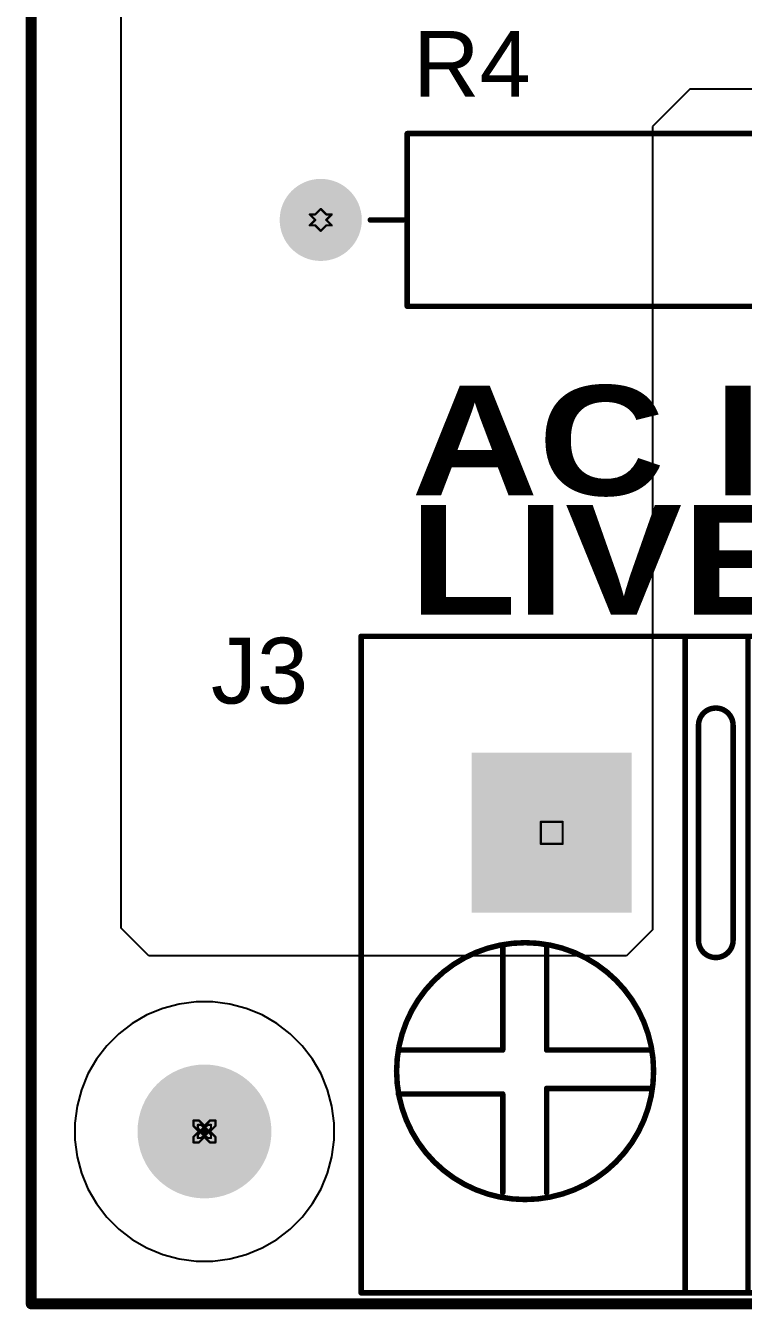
# Model space of a CAD drawing. Header units: inches. Extents: x -0.8 to 10.9, y -0.2 to 6.3.
# Drawn here: x -0.163 to 0.491, y -0.162 to 1.008 of the extents above; entities that cross this region are included whole.
import ezdxf

# ---------------------------------------------------------------- set-up
doc = ezdxf.new("R2010")
doc.units = ezdxf.units.IN
doc.header["$MEASUREMENT"] = 0
for name, color, linetype in [('Board Outline', 216, 'Continuous'), ('Bottom Layer', 5, 'Continuous'), ('Bottom Solder', 6, 'Continuous'), ('Drill Drawing', 1, 'Continuous'), ('Multi-Layer', 9, 'Continuous'), ('Pad Holes', 156, 'Continuous'), ('Top Layer', 1, 'Continuous'), ('Top Overlay', 2, 'Continuous'), ('Top Solder', 216, 'Continuous')]:
    doc.layers.add(name, color=color, linetype=linetype)
doc.styles.add('Arial', font='', dxfattribs={"height": 0.2})
doc.styles.add('Arial Black_Bold', font='', dxfattribs={"height": 0.2})
doc.styles.get('Arial').set_extended_font_data('Arial')
doc.styles.get('Arial Black_Bold').set_extended_font_data('Arial Black', bold=True)

# ---------------------------------------------------------------- blocks, each defined once
blk = doc.blocks.new('MFR2WSJT_73_39R_2')
at = {"layer": 'Bottom Layer'}
h = blk.add_hatch(color=5, dxfattribs=at)
edge = h.paths.add_edge_path()
edge.add_arc((-0.3051, 0), 0.0354, 0, 360)
h = blk.add_hatch(color=5, dxfattribs=at)
edge = h.paths.add_edge_path()
edge.add_arc((0.3051, 0), 0.0354, 0, 360)
at = {"layer": 'Bottom Solder'}
h = blk.add_hatch(color=6, dxfattribs=at)
edge = h.paths.add_edge_path()
edge.add_arc((-0.3051, 0), 0.0374, 0, 360)
h = blk.add_hatch(color=6, dxfattribs=at)
edge = h.paths.add_edge_path()
edge.add_arc((0.3051, 0), 0.0374, 0, 360)
at = {"layer": 'Multi-Layer'}
h = blk.add_hatch(color=9, dxfattribs=at)
edge = h.paths.add_edge_path()
edge.add_arc((-0.3051, 0), 0.0354, 0, 360)
h = blk.add_hatch(color=9, dxfattribs=at)
edge = h.paths.add_edge_path()
edge.add_arc((0.3051, 0), 0.0354, 0, 360)
at = {"layer": 'Pad Holes'}
h = blk.add_hatch(color=7, dxfattribs=at)
edge = h.paths.add_edge_path()
edge.add_arc((-0.3051, 0), 0.0197, 0, 360)
h = blk.add_hatch(color=7, dxfattribs=at)
edge = h.paths.add_edge_path()
edge.add_arc((0.3051, 0), 0.0197, 0, 360)
at = {"layer": 'Top Layer'}
h = blk.add_hatch(color=1, dxfattribs=at)
edge = h.paths.add_edge_path()
edge.add_arc((-0.3051, 0), 0.0354, 0, 360)
h = blk.add_hatch(color=1, dxfattribs=at)
edge = h.paths.add_edge_path()
edge.add_arc((0.3051, 0), 0.0354, 0, 360)
at = {"layer": 'Top Solder'}
h = blk.add_hatch(color=216, dxfattribs=at)
edge = h.paths.add_edge_path()
edge.add_arc((-0.3051, 0), 0.0374, 0, 360)
h = blk.add_hatch(color=216, dxfattribs=at)
edge = h.paths.add_edge_path()
edge.add_arc((0.3051, 0), 0.0374, 0, 360)
at = {"layer": 'Top Overlay'}
for points in [[(-0.2264, 0.0787, 0.005, 0.005, 0), (-0.2264, -0.0787, 0.005, 0.005, 0)], [(0.2264, 0.0787, 0.005, 0.005, 0), (-0.2264, 0.0787, 0.005, 0.005, 0)], [(0.2264, 0.0787, 0.005, 0.005, 0), (0.2264, -0.0787, 0.005, 0.005, 0)], [(-0.23, 0, 0.005, 0.005, 0), (-0.26, 0, 0.005, 0.005, 0)], [(0.26, 0, 0.005, 0.005, 0), (0.23, 0, 0.005, 0.005, 0)], [(0.2264, -0.0787, 0.005, 0.005, 0), (-0.2264, -0.0787, 0.005, 0.005, 0)]]:
    blk.add_lwpolyline(points, format="xyseb", dxfattribs=at)
for points in [[(-0.2276, 0.0787, 0.0025, 0.0025, 1), (-0.2251, 0.0787, 0.0025, 0.0025, 1)], [(-0.2276, 0.0787, 0.0025, 0.0025, 1), (-0.2251, 0.0787, 0.0025, 0.0025, 1)], [(0.2251, 0.0787, 0.0025, 0.0025, 1), (0.2276, 0.0787, 0.0025, 0.0025, 1)], [(0.2251, 0.0787, 0.0025, 0.0025, 1), (0.2276, 0.0787, 0.0025, 0.0025, 1)], [(-0.2613, 0, 0.0025, 0.0025, 1), (-0.2588, 0, 0.0025, 0.0025, 1)], [(-0.2313, 0, 0.0025, 0.0025, 1), (-0.2288, 0, 0.0025, 0.0025, 1)], [(0.2287, 0, 0.0025, 0.0025, 1), (0.2312, 0, 0.0025, 0.0025, 1)], [(0.2587, 0, 0.0025, 0.0025, 1), (0.2612, 0, 0.0025, 0.0025, 1)], [(-0.2276, -0.0787, 0.0025, 0.0025, 1), (-0.2251, -0.0787, 0.0025, 0.0025, 1)], [(-0.2276, -0.0787, 0.0025, 0.0025, 1), (-0.2251, -0.0787, 0.0025, 0.0025, 1)], [(0.2251, -0.0787, 0.0025, 0.0025, 1), (0.2276, -0.0787, 0.0025, 0.0025, 1)], [(0.2251, -0.0787, 0.0025, 0.0025, 1), (0.2276, -0.0787, 0.0025, 0.0025, 1)]]:
    blk.add_lwpolyline(points, format="xyseb", close=True, dxfattribs=at)
blk = doc.blocks.new('DBT50G_7_62_2P_BK_P_7')
at = {"layer": 'Bottom Layer'}
blk.add_hatch(color=5, dxfattribs=at).paths.add_polyline_path([(-0.2189, 0.0689), (-0.0811, 0.0689), (-0.0811, -0.0689), (-0.2189, -0.0689)])
h = blk.add_hatch(color=5, dxfattribs=at)
edge = h.paths.add_edge_path()
edge.add_arc((0.15, 0), 0.0689, 0, 360)
at = {"layer": 'Bottom Solder'}
blk.add_hatch(color=6, dxfattribs=at).paths.add_polyline_path([(-0.2229, 0.0729), (-0.0771, 0.0729), (-0.0771, -0.0729), (-0.2229, -0.0729)])
h = blk.add_hatch(color=6, dxfattribs=at)
edge = h.paths.add_edge_path()
edge.add_arc((0.15, 0), 0.0729, 0, 360)
at = {"layer": 'Multi-Layer'}
blk.add_hatch(color=9, dxfattribs=at).paths.add_polyline_path([(-0.2189, 0.0689), (-0.0811, 0.0689), (-0.0811, -0.0689), (-0.2189, -0.0689)])
h = blk.add_hatch(color=9, dxfattribs=at)
edge = h.paths.add_edge_path()
edge.add_arc((0.15, 0), 0.0689, 0, 360)
at = {"layer": 'Pad Holes'}
h = blk.add_hatch(color=7, dxfattribs=at)
edge = h.paths.add_edge_path()
edge.add_arc((-0.15, 0), 0.0335, 0, 360)
h = blk.add_hatch(color=7, dxfattribs=at)
edge = h.paths.add_edge_path()
edge.add_arc((0.15, 0), 0.0335, 0, 360)
at = {"layer": 'Top Layer'}
blk.add_hatch(color=1, dxfattribs=at).paths.add_polyline_path([(-0.2189, 0.0689), (-0.0811, 0.0689), (-0.0811, -0.0689), (-0.2189, -0.0689)])
h = blk.add_hatch(color=1, dxfattribs=at)
edge = h.paths.add_edge_path()
edge.add_arc((0.15, 0), 0.0689, 0, 360)
at = {"layer": 'Top Solder'}
blk.add_hatch(color=216, dxfattribs=at).paths.add_polyline_path([(-0.2229, 0.0729), (-0.0771, 0.0729), (-0.0771, -0.0729), (-0.2229, -0.0729)])
h = blk.add_hatch(color=216, dxfattribs=at)
edge = h.paths.add_edge_path()
edge.add_arc((0.15, 0), 0.0729, 0, 360)
at = {"layer": 'Top Overlay'}
for points in [[(-0.3236, -0.4193, 0.005, 0.005, 0), (-0.3236, 0.1791, 0.005, 0.005, 0)], [(-0.3236, 0.1791, 0.005, 0.005, 0), (0.3299, 0.1791, 0.005, 0.005, 0)], [(-0.0284, -0.4193, 0.005, 0.005, 0), (-0.0284, 0.1791, 0.005, 0.005, 0)], [(-0.0284, 0.1791, 0.005, 0.005, 0), (0.0287, 0.1791, 0.005, 0.005, 0)], [(0.0287, -0.4193, 0.005, 0.005, 0), (0.0287, 0.1791, 0.005, 0.005, 0)], [(0.3299, -0.4193, 0.005, 0.005, 0), (0.3299, 0.1791, 0.005, 0.005, 0)], [(-0.1946, -0.198, 0.005, 0.005, 0), (-0.1946, -0.103, 0.005, 0.005, 0)], [(-0.1546, -0.198, 0.005, 0.005, 0), (-0.1546, -0.103, 0.005, 0.005, 0)], [(0.1604, -0.2052, 0.005, 0.005, 0), (0.1604, -0.1102, 0.005, 0.005, 0)], [(0.2004, -0.2052, 0.005, 0.005, 0), (0.2004, -0.1102, 0.005, 0.005, 0)], [(-0.2896, -0.198, 0.005, 0.005, 0), (-0.1946, -0.198, 0.005, 0.005, 0)], [(-0.1546, -0.198, 0.005, 0.005, 0), (-0.0596, -0.198, 0.005, 0.005, 0)], [(0.0654, -0.2052, 0.005, 0.005, 0), (0.1604, -0.2052, 0.005, 0.005, 0)], [(0.2004, -0.2052, 0.005, 0.005, 0), (0.2954, -0.2052, 0.005, 0.005, 0)], [(-0.1546, -0.328, 0.005, 0.005, 0), (-0.1546, -0.233, 0.005, 0.005, 0)], [(-0.1546, -0.233, 0.005, 0.005, 0), (-0.0596, -0.233, 0.005, 0.005, 0)], [(-0.2896, -0.238, 0.005, 0.005, 0), (-0.1946, -0.238, 0.005, 0.005, 0)], [(-0.1946, -0.328, 0.005, 0.005, 0), (-0.1946, -0.238, 0.005, 0.005, 0)], [(0.0654, -0.2452, 0.005, 0.005, 0), (0.1604, -0.2452, 0.005, 0.005, 0)], [(0.1604, -0.3352, 0.005, 0.005, 0), (0.1604, -0.2452, 0.005, 0.005, 0)], [(0.2004, -0.3352, 0.005, 0.005, 0), (0.2004, -0.2402, 0.005, 0.005, 0)], [(0.2004, -0.2402, 0.005, 0.005, 0), (0.2954, -0.2402, 0.005, 0.005, 0)], [(-0.3236, -0.4193, 0.005, 0.005, 0), (0.3299, -0.4193, 0.005, 0.005, 0)], [(-0.0284, -0.4193, 0.005, 0.005, 0), (0.0287, -0.4193, 0.005, 0.005, 0)]]:
    blk.add_lwpolyline(points, format="xyseb", dxfattribs=at)
for points in [[(-0.3249, 0.1791, 0.0025, 0.0025, 1), (-0.3224, 0.1791, 0.0025, 0.0025, 1)], [(-0.3249, 0.1791, 0.0025, 0.0025, 1), (-0.3224, 0.1791, 0.0025, 0.0025, 1)], [(-0.0296, 0.1791, 0.0025, 0.0025, 1), (-0.0271, 0.1791, 0.0025, 0.0025, 1)], [(-0.0296, 0.1791, 0.0025, 0.0025, 1), (-0.0271, 0.1791, 0.0025, 0.0025, 1)], [(0.0275, 0.1791, 0.0025, 0.0025, 1), (0.03, 0.1791, 0.0025, 0.0025, 1)], [(0.0275, 0.1791, 0.0025, 0.0025, 1), (0.03, 0.1791, 0.0025, 0.0025, 1)], [(0.3287, 0.1791, 0.0025, 0.0025, 1), (0.3312, 0.1791, 0.0025, 0.0025, 1)], [(0.3287, 0.1791, 0.0025, 0.0025, 1), (0.3312, 0.1791, 0.0025, 0.0025, 1)], [(-0.0572, -0.2172, 0.005, 0.005, 1), (-0.2913, -0.2172, 0.005, 0.005, 1)], [(-0.1959, -0.103, 0.0025, 0.0025, 1), (-0.1934, -0.103, 0.0025, 0.0025, 1)], [(-0.1559, -0.103, 0.0025, 0.0025, 1), (-0.1534, -0.103, 0.0025, 0.0025, 1)], [(0.2974, -0.2252, 0.005, 0.005, 1), (0.0633, -0.2252, 0.005, 0.005, 1)], [(0.1591, -0.1102, 0.0025, 0.0025, 1), (0.1616, -0.1102, 0.0025, 0.0025, 1)], [(0.1991, -0.1102, 0.0025, 0.0025, 1), (0.2016, -0.1102, 0.0025, 0.0025, 1)], [(-0.2909, -0.198, 0.0025, 0.0025, 1), (-0.2884, -0.198, 0.0025, 0.0025, 1)], [(-0.1959, -0.198, 0.0025, 0.0025, 1), (-0.1934, -0.198, 0.0025, 0.0025, 1)], [(-0.1959, -0.198, 0.0025, 0.0025, 1), (-0.1934, -0.198, 0.0025, 0.0025, 1)], [(-0.1559, -0.198, 0.0025, 0.0025, 1), (-0.1534, -0.198, 0.0025, 0.0025, 1)], [(-0.1559, -0.198, 0.0025, 0.0025, 1), (-0.1534, -0.198, 0.0025, 0.0025, 1)], [(-0.0609, -0.198, 0.0025, 0.0025, 1), (-0.0584, -0.198, 0.0025, 0.0025, 1)], [(0.0641, -0.2052, 0.0025, 0.0025, 1), (0.0666, -0.2052, 0.0025, 0.0025, 1)], [(0.1591, -0.2052, 0.0025, 0.0025, 1), (0.1616, -0.2052, 0.0025, 0.0025, 1)], [(0.1591, -0.2052, 0.0025, 0.0025, 1), (0.1616, -0.2052, 0.0025, 0.0025, 1)], [(0.1991, -0.2052, 0.0025, 0.0025, 1), (0.2016, -0.2052, 0.0025, 0.0025, 1)], [(0.1991, -0.2052, 0.0025, 0.0025, 1), (0.2016, -0.2052, 0.0025, 0.0025, 1)], [(0.2941, -0.2052, 0.0025, 0.0025, 1), (0.2966, -0.2052, 0.0025, 0.0025, 1)], [(-0.2926, -0.2172, 0.0025, 0.0025, 1), (-0.2901, -0.2172, 0.0025, 0.0025, 1)], [(-0.0585, -0.2172, 0.0025, 0.0025, 1), (-0.056, -0.2172, 0.0025, 0.0025, 1)], [(-0.1559, -0.233, 0.0025, 0.0025, 1), (-0.1534, -0.233, 0.0025, 0.0025, 1)], [(-0.1559, -0.233, 0.0025, 0.0025, 1), (-0.1534, -0.233, 0.0025, 0.0025, 1)], [(-0.0609, -0.233, 0.0025, 0.0025, 1), (-0.0584, -0.233, 0.0025, 0.0025, 1)], [(0.0621, -0.2252, 0.0025, 0.0025, 1), (0.0645, -0.2252, 0.0025, 0.0025, 1)], [(0.2962, -0.2252, 0.0025, 0.0025, 1), (0.2987, -0.2252, 0.0025, 0.0025, 1)], [(-0.2909, -0.238, 0.0025, 0.0025, 1), (-0.2884, -0.238, 0.0025, 0.0025, 1)], [(-0.1959, -0.238, 0.0025, 0.0025, 1), (-0.1934, -0.238, 0.0025, 0.0025, 1)], [(-0.1959, -0.238, 0.0025, 0.0025, 1), (-0.1934, -0.238, 0.0025, 0.0025, 1)], [(0.0641, -0.2452, 0.0025, 0.0025, 1), (0.0666, -0.2452, 0.0025, 0.0025, 1)], [(0.1591, -0.2452, 0.0025, 0.0025, 1), (0.1616, -0.2452, 0.0025, 0.0025, 1)], [(0.1591, -0.2452, 0.0025, 0.0025, 1), (0.1616, -0.2452, 0.0025, 0.0025, 1)], [(0.1991, -0.2402, 0.0025, 0.0025, 1), (0.2016, -0.2402, 0.0025, 0.0025, 1)], [(0.1991, -0.2402, 0.0025, 0.0025, 1), (0.2016, -0.2402, 0.0025, 0.0025, 1)], [(0.2941, -0.2402, 0.0025, 0.0025, 1), (0.2966, -0.2402, 0.0025, 0.0025, 1)], [(-0.1959, -0.328, 0.0025, 0.0025, 1), (-0.1934, -0.328, 0.0025, 0.0025, 1)], [(-0.1559, -0.328, 0.0025, 0.0025, 1), (-0.1534, -0.328, 0.0025, 0.0025, 1)], [(0.1591, -0.3352, 0.0025, 0.0025, 1), (0.1616, -0.3352, 0.0025, 0.0025, 1)], [(0.1991, -0.3352, 0.0025, 0.0025, 1), (0.2016, -0.3352, 0.0025, 0.0025, 1)], [(-0.3249, -0.4193, 0.0025, 0.0025, 1), (-0.3224, -0.4193, 0.0025, 0.0025, 1)], [(-0.3249, -0.4193, 0.0025, 0.0025, 1), (-0.3224, -0.4193, 0.0025, 0.0025, 1)], [(-0.0296, -0.4193, 0.0025, 0.0025, 1), (-0.0271, -0.4193, 0.0025, 0.0025, 1)], [(-0.0296, -0.4193, 0.0025, 0.0025, 1), (-0.0271, -0.4193, 0.0025, 0.0025, 1)], [(0.0275, -0.4193, 0.0025, 0.0025, 1), (0.03, -0.4193, 0.0025, 0.0025, 1)], [(0.0275, -0.4193, 0.0025, 0.0025, 1), (0.03, -0.4193, 0.0025, 0.0025, 1)], [(0.3287, -0.4193, 0.0025, 0.0025, 1), (0.3312, -0.4193, 0.0025, 0.0025, 1)], [(0.3287, -0.4193, 0.0025, 0.0025, 1), (0.3312, -0.4193, 0.0025, 0.0025, 1)]]:
    blk.add_lwpolyline(points, format="xyseb", close=True, dxfattribs=at)

msp = doc.modelspace()

# ---------------------------------------------------------------- hatches: boundary and pattern name
at = {"layer": 'Bottom Solder'}
h = msp.add_hatch(color=6, dxfattribs=at)
edge = h.paths.add_edge_path()
edge.add_arc((0, 0), 0.004, 0, 360)
at = {"layer": 'Pad Holes'}
h = msp.add_hatch(color=7, dxfattribs=at)
edge = h.paths.add_edge_path()
edge.add_arc((0, 0), 0.061, 0, 360)
at = {"layer": 'Top Solder'}
h = msp.add_hatch(color=216, dxfattribs=at)
edge = h.paths.add_edge_path()
edge.add_arc((0, 0), 0.004, 0, 360)

# ---------------------------------------------------------------- linework, layer by layer
at = {"layer": 'Board Outline'}
for points in [[(-0.1578, -0.1571, 0.01, 0.01, 0), (-0.1578, 4.1736, 0.01, 0.01, 0)], [(0.45, 0.3702, 0.005, 0.005, -0.414214), (0.4657, 0.3859, 0.005, 0.005, 0)], [(0.4657, 0.3859, 0.005, 0.005, -0.414214), (0.4815, 0.3702, 0.005, 0.005, 0)], [(0.45, 0.3642, 0.005, 0.005, 0), (0.45, 0.3702, 0.005, 0.005, 0)], [(0.45, 0.1742, 0.005, 0.005, 0), (0.45, 0.3642, 0.005, 0.005, 0)], [(0.4815, 0.3642, 0.005, 0.005, 0), (0.4815, 0.3702, 0.005, 0.005, 0)], [(0.4815, 0.1742, 0.005, 0.005, 0), (0.4815, 0.3642, 0.005, 0.005, 0)], [(0.4657, 0.1585, 0.005, 0.005, -0.414214), (0.45, 0.1742, 0.005, 0.005, 0)], [(0.4815, 0.1742, 0.005, 0.005, -0.414214), (0.4657, 0.1585, 0.005, 0.005, 0)], [(-0.1578, -0.1571, 0.01, 0.01, 0), (1.8107, -0.1571, 0.01, 0.01, 0)]]:
    msp.add_lwpolyline(points, format="xyseb", dxfattribs=at)
for points in [[(0.4645, 0.3859, 0.0025, 0.0025, 1), (0.467, 0.3859, 0.0025, 0.0025, 1)], [(0.4645, 0.3859, 0.0025, 0.0025, 1), (0.467, 0.3859, 0.0025, 0.0025, 1)], [(0.4487, 0.3702, 0.0025, 0.0025, 1), (0.4512, 0.3702, 0.0025, 0.0025, 1)], [(0.4487, 0.3702, 0.0025, 0.0025, 1), (0.4512, 0.3702, 0.0025, 0.0025, 1)], [(0.4487, 0.3642, 0.0025, 0.0025, 1), (0.4512, 0.3642, 0.0025, 0.0025, 1)], [(0.4487, 0.3642, 0.0025, 0.0025, 1), (0.4512, 0.3642, 0.0025, 0.0025, 1)], [(0.4802, 0.3702, 0.0025, 0.0025, 1), (0.4827, 0.3702, 0.0025, 0.0025, 1)], [(0.4802, 0.3702, 0.0025, 0.0025, 1), (0.4827, 0.3702, 0.0025, 0.0025, 1)], [(0.4802, 0.3642, 0.0025, 0.0025, 1), (0.4827, 0.3642, 0.0025, 0.0025, 1)], [(0.4802, 0.3642, 0.0025, 0.0025, 1), (0.4827, 0.3642, 0.0025, 0.0025, 1)], [(0.4487, 0.1742, 0.0025, 0.0025, 1), (0.4512, 0.1742, 0.0025, 0.0025, 1)], [(0.4487, 0.1742, 0.0025, 0.0025, 1), (0.4512, 0.1742, 0.0025, 0.0025, 1)], [(0.4802, 0.1742, 0.0025, 0.0025, 1), (0.4827, 0.1742, 0.0025, 0.0025, 1)], [(0.4802, 0.1742, 0.0025, 0.0025, 1), (0.4827, 0.1742, 0.0025, 0.0025, 1)], [(0.4645, 0.1585, 0.0025, 0.0025, 1), (0.467, 0.1585, 0.0025, 0.0025, 1)], [(0.4645, 0.1585, 0.0025, 0.0025, 1), (0.467, 0.1585, 0.0025, 0.0025, 1)], [(-0.1603, -0.1571, 0.005, 0.005, 1), (-0.1553, -0.1571, 0.005, 0.005, 1)], [(-0.1603, -0.1571, 0.005, 0.005, 1), (-0.1553, -0.1571, 0.005, 0.005, 1)]]:
    msp.add_lwpolyline(points, format="xyseb", close=True, dxfattribs=at)
at = {"layer": 'Bottom Layer'}
for p, q in [((-0.0759, 0.1853), (-0.0759, 2.1651)), ((0.4422, 0.95), (0.408, 0.9158)), ((0.6961, 0.95), (0.4422, 0.95)), ((0.408, 0.9158), (0.408, 0.1837)), ((-0.0506, 0.16), (-0.0759, 0.1853)), ((0.408, 0.1837), (0.3843, 0.16)), ((0.3843, 0.16), (-0.0506, 0.16)), ((-0.0077, 0.1181), (-0.0231, 0.1161)), ((0, 0.1181), (-0.0077, 0.1181)), ((0.0077, 0.1181), (0, 0.1181)), ((0.0231, 0.1161), (0.0077, 0.1181)), ((-0.0524, 0.1062), (-0.0658, 0.0984)), ((-0.038, 0.1121), (-0.0524, 0.1062)), ((-0.0231, 0.1161), (-0.038, 0.1121)), ((0.038, 0.1121), (0.0231, 0.1161)), ((0.0524, 0.1062), (0.038, 0.1121)), ((0.0658, 0.0984), (0.0524, 0.1062)), ((-0.0658, 0.0984), (-0.078, 0.089)), ((0.078, 0.089), (0.0658, 0.0984)), ((-0.078, 0.089), (-0.089, 0.078)), ((0.089, 0.078), (0.078, 0.089)), ((-0.089, 0.078), (-0.0984, 0.0658)), ((0.0984, 0.0658), (0.089, 0.078)), ((-0.0984, 0.0658), (-0.1062, 0.0524)), ((0.1062, 0.0524), (0.0984, 0.0658)), ((-0.1062, 0.0524), (-0.1121, 0.038)), ((0.1121, 0.038), (0.1062, 0.0524)), ((-0.1121, 0.038), (-0.1161, 0.0231)), ((0.1161, 0.0231), (0.1121, 0.038)), ((-0.1161, 0.0231), (-0.1181, 0.0077)), ((0.1181, 0.0077), (0.1161, 0.0231)), ((-0.1181, 0.0077), (-0.1181, 0)), ((-0.1181, 0), (-0.1181, 0)), ((-0.1181, 0), (-0.1181, -0.0077)), ((0.1181, 0), (0.1181, 0.0077)), ((0.1181, -0.0077), (0.1181, 0)), ((-0.1181, -0.0077), (-0.1161, -0.0231)), ((0.1161, -0.0231), (0.1181, -0.0077)), ((-0.1161, -0.0231), (-0.1121, -0.038)), ((0.1121, -0.038), (0.1161, -0.0231)), ((-0.1121, -0.038), (-0.1062, -0.0524)), ((0.1062, -0.0524), (0.1121, -0.038)), ((-0.1062, -0.0524), (-0.0984, -0.0658)), ((0.0984, -0.0658), (0.1062, -0.0524)), ((-0.0984, -0.0658), (-0.089, -0.078)), ((0.089, -0.078), (0.0984, -0.0658)), ((-0.089, -0.078), (-0.078, -0.089)), ((0.078, -0.089), (0.089, -0.078)), ((-0.078, -0.089), (-0.0658, -0.0984)), ((0.0658, -0.0984), (0.078, -0.089)), ((-0.0658, -0.0984), (-0.0524, -0.1062)), ((0.0524, -0.1062), (0.0658, -0.0984)), ((-0.0524, -0.1062), (-0.038, -0.1121)), ((-0.038, -0.1121), (-0.0231, -0.1161)), ((-0.0231, -0.1161), (-0.0077, -0.1181)), ((0.0077, -0.1181), (0.0231, -0.1161)), ((0.0231, -0.1161), (0.038, -0.1121)), ((0.038, -0.1121), (0.0524, -0.1062)), ((-0.0077, -0.1181), (0, -0.1181)), ((0, -0.1181), (0.0077, -0.1181))]:
    msp.add_line(p, q, dxfattribs=at)
at = {"layer": 'Drill Drawing'}
for points in [[(0.0959, 0.8358, 0.002, 0.002, 0), (0.1009, 0.8308, 0.002, 0.002, 0)], [(0.0959, 0.8358, 0.002, 0.002, 0), (0.1009, 0.8358, 0.002, 0.002, 0)], [(0.0959, 0.8258, 0.002, 0.002, 0), (0.1009, 0.8308, 0.002, 0.002, 0)], [(0.1009, 0.8358, 0.002, 0.002, 0), (0.1059, 0.8408, 0.002, 0.002, 0)], [(0.1059, 0.8408, 0.002, 0.002, 0), (0.1109, 0.8358, 0.002, 0.002, 0)], [(0.1109, 0.8358, 0.002, 0.002, 0), (0.1159, 0.8358, 0.002, 0.002, 0)], [(0.1109, 0.8308, 0.002, 0.002, 0), (0.1159, 0.8358, 0.002, 0.002, 0)], [(0.1109, 0.8308, 0.002, 0.002, 0), (0.1159, 0.8258, 0.002, 0.002, 0)], [(0.0959, 0.8258, 0.002, 0.002, 0), (0.1009, 0.8258, 0.002, 0.002, 0)], [(0.1009, 0.8258, 0.002, 0.002, 0), (0.1059, 0.8208, 0.002, 0.002, 0)], [(0.1059, 0.8208, 0.002, 0.002, 0), (0.1109, 0.8258, 0.002, 0.002, 0)], [(0.1109, 0.8258, 0.002, 0.002, 0), (0.1159, 0.8258, 0.002, 0.002, 0)], [(0.3063, 0.2822, 0.002, 0.002, 0), (0.3263, 0.2822, 0.002, 0.002, 0)], [(0.3063, 0.2622, 0.002, 0.002, 0), (0.3063, 0.2822, 0.002, 0.002, 0)], [(0.3263, 0.2622, 0.002, 0.002, 0), (0.3263, 0.2822, 0.002, 0.002, 0)], [(0.3063, 0.2622, 0.002, 0.002, 0), (0.3263, 0.2622, 0.002, 0.002, 0)], [(-0.01, 0.005, 0.002, 0.002, 0), (-0.01, 0.01, 0.002, 0.002, 0)], [(-0.01, 0.01, 0.002, 0.002, 0), (-0.005, 0.01, 0.002, 0.002, 0)], [(-0.01, 0.005, 0.002, 0.002, 0), (-0.005, 0, 0.002, 0.002, 0)], [(-0.01, -0.005, 0.002, 0.002, 0), (-0.005, 0, 0.002, 0.002, 0)], [(-0.006, 0.003, 0.002, 0.002, 0), (-0.006, 0.006, 0.002, 0.002, 0)], [(-0.006, 0.006, 0.002, 0.002, 0), (-0.003, 0.006, 0.002, 0.002, 0)], [(-0.006, 0.003, 0.002, 0.002, 0), (-0.003, 0, 0.002, 0.002, 0)], [(-0.006, -0.003, 0.002, 0.002, 0), (-0.003, 0, 0.002, 0.002, 0)], [(-0.005, 0.01, 0.002, 0.002, 0), (0, 0.005, 0.002, 0.002, 0)], [(-0.003, 0.006, 0.002, 0.002, 0), (0, 0.003, 0.002, 0.002, 0)], [(0, 0.005, 0.002, 0.002, 0), (0.005, 0.01, 0.002, 0.002, 0)], [(0, 0.003, 0.002, 0.002, 0), (0.003, 0.006, 0.002, 0.002, 0)], [(0.003, 0.006, 0.002, 0.002, 0), (0.006, 0.006, 0.002, 0.002, 0)], [(0.003, 0, 0.002, 0.002, 0), (0.006, 0.003, 0.002, 0.002, 0)], [(0.003, 0, 0.002, 0.002, 0), (0.006, -0.003, 0.002, 0.002, 0)], [(0.005, 0.01, 0.002, 0.002, 0), (0.01, 0.01, 0.002, 0.002, 0)], [(0.005, 0, 0.002, 0.002, 0), (0.01, 0.005, 0.002, 0.002, 0)], [(0.005, 0, 0.002, 0.002, 0), (0.01, -0.005, 0.002, 0.002, 0)], [(0.006, 0.003, 0.002, 0.002, 0), (0.006, 0.006, 0.002, 0.002, 0)], [(0.01, 0.005, 0.002, 0.002, 0), (0.01, 0.01, 0.002, 0.002, 0)], [(-0.01, -0.01, 0.002, 0.002, 0), (-0.01, -0.005, 0.002, 0.002, 0)], [(-0.01, -0.01, 0.002, 0.002, 0), (-0.005, -0.01, 0.002, 0.002, 0)], [(-0.006, -0.006, 0.002, 0.002, 0), (-0.006, -0.003, 0.002, 0.002, 0)], [(-0.006, -0.006, 0.002, 0.002, 0), (-0.003, -0.006, 0.002, 0.002, 0)], [(-0.005, -0.01, 0.002, 0.002, 0), (0, -0.005, 0.002, 0.002, 0)], [(-0.003, -0.006, 0.002, 0.002, 0), (0, -0.003, 0.002, 0.002, 0)], [(0, -0.003, 0.002, 0.002, 0), (0.003, -0.006, 0.002, 0.002, 0)], [(0, -0.005, 0.002, 0.002, 0), (0.005, -0.01, 0.002, 0.002, 0)], [(0.003, -0.006, 0.002, 0.002, 0), (0.006, -0.006, 0.002, 0.002, 0)], [(0.005, -0.01, 0.002, 0.002, 0), (0.01, -0.01, 0.002, 0.002, 0)], [(0.006, -0.006, 0.002, 0.002, 0), (0.006, -0.003, 0.002, 0.002, 0)], [(0.01, -0.01, 0.002, 0.002, 0), (0.01, -0.005, 0.002, 0.002, 0)]]:
    msp.add_lwpolyline(points, format="xyseb", dxfattribs=at)
for points in [[(0.0954, 0.8358, 0.001, 0.001, 1), (0.0964, 0.8358, 0.001, 0.001, 1)], [(0.0954, 0.8358, 0.001, 0.001, 1), (0.0964, 0.8358, 0.001, 0.001, 1)], [(0.1004, 0.8358, 0.001, 0.001, 1), (0.1014, 0.8358, 0.001, 0.001, 1)], [(0.1004, 0.8358, 0.001, 0.001, 1), (0.1014, 0.8358, 0.001, 0.001, 1)], [(0.1004, 0.8308, 0.001, 0.001, 1), (0.1014, 0.8308, 0.001, 0.001, 1)], [(0.1004, 0.8308, 0.001, 0.001, 1), (0.1014, 0.8308, 0.001, 0.001, 1)], [(0.1054, 0.8408, 0.001, 0.001, 1), (0.1064, 0.8408, 0.001, 0.001, 1)], [(0.1054, 0.8408, 0.001, 0.001, 1), (0.1064, 0.8408, 0.001, 0.001, 1)], [(0.1104, 0.8358, 0.001, 0.001, 1), (0.1114, 0.8358, 0.001, 0.001, 1)], [(0.1104, 0.8358, 0.001, 0.001, 1), (0.1114, 0.8358, 0.001, 0.001, 1)], [(0.1104, 0.8308, 0.001, 0.001, 1), (0.1114, 0.8308, 0.001, 0.001, 1)], [(0.1104, 0.8308, 0.001, 0.001, 1), (0.1114, 0.8308, 0.001, 0.001, 1)], [(0.1154, 0.8358, 0.001, 0.001, 1), (0.1164, 0.8358, 0.001, 0.001, 1)], [(0.1154, 0.8358, 0.001, 0.001, 1), (0.1164, 0.8358, 0.001, 0.001, 1)], [(0.0954, 0.8258, 0.001, 0.001, 1), (0.0964, 0.8258, 0.001, 0.001, 1)], [(0.0954, 0.8258, 0.001, 0.001, 1), (0.0964, 0.8258, 0.001, 0.001, 1)], [(0.1004, 0.8258, 0.001, 0.001, 1), (0.1014, 0.8258, 0.001, 0.001, 1)], [(0.1004, 0.8258, 0.001, 0.001, 1), (0.1014, 0.8258, 0.001, 0.001, 1)], [(0.1054, 0.8208, 0.001, 0.001, 1), (0.1064, 0.8208, 0.001, 0.001, 1)], [(0.1054, 0.8208, 0.001, 0.001, 1), (0.1064, 0.8208, 0.001, 0.001, 1)], [(0.1104, 0.8258, 0.001, 0.001, 1), (0.1114, 0.8258, 0.001, 0.001, 1)], [(0.1104, 0.8258, 0.001, 0.001, 1), (0.1114, 0.8258, 0.001, 0.001, 1)], [(0.1154, 0.8258, 0.001, 0.001, 1), (0.1164, 0.8258, 0.001, 0.001, 1)], [(0.1154, 0.8258, 0.001, 0.001, 1), (0.1164, 0.8258, 0.001, 0.001, 1)], [(0.3058, 0.2822, 0.001, 0.001, 1), (0.3068, 0.2822, 0.001, 0.001, 1)], [(0.3058, 0.2822, 0.001, 0.001, 1), (0.3068, 0.2822, 0.001, 0.001, 1)], [(0.3258, 0.2822, 0.001, 0.001, 1), (0.3268, 0.2822, 0.001, 0.001, 1)], [(0.3258, 0.2822, 0.001, 0.001, 1), (0.3268, 0.2822, 0.001, 0.001, 1)], [(0.3058, 0.2622, 0.001, 0.001, 1), (0.3068, 0.2622, 0.001, 0.001, 1)], [(0.3058, 0.2622, 0.001, 0.001, 1), (0.3068, 0.2622, 0.001, 0.001, 1)], [(0.3258, 0.2622, 0.001, 0.001, 1), (0.3268, 0.2622, 0.001, 0.001, 1)], [(0.3258, 0.2622, 0.001, 0.001, 1), (0.3268, 0.2622, 0.001, 0.001, 1)], [(-0.0105, 0.01, 0.001, 0.001, 1), (-0.0095, 0.01, 0.001, 0.001, 1)], [(-0.0105, 0.01, 0.001, 0.001, 1), (-0.0095, 0.01, 0.001, 0.001, 1)], [(-0.0105, 0.005, 0.001, 0.001, 1), (-0.0095, 0.005, 0.001, 0.001, 1)], [(-0.0105, 0.005, 0.001, 0.001, 1), (-0.0095, 0.005, 0.001, 0.001, 1)], [(-0.0065, 0.006, 0.001, 0.001, 1), (-0.0055, 0.006, 0.001, 0.001, 1)], [(-0.0065, 0.006, 0.001, 0.001, 1), (-0.0055, 0.006, 0.001, 0.001, 1)], [(-0.0065, 0.003, 0.001, 0.001, 1), (-0.0055, 0.003, 0.001, 0.001, 1)], [(-0.0065, 0.003, 0.001, 0.001, 1), (-0.0055, 0.003, 0.001, 0.001, 1)], [(-0.0055, 0.01, 0.001, 0.001, 1), (-0.0045, 0.01, 0.001, 0.001, 1)], [(-0.0055, 0.01, 0.001, 0.001, 1), (-0.0045, 0.01, 0.001, 0.001, 1)], [(-0.0055, 0, 0.001, 0.001, 1), (-0.0045, 0, 0.001, 0.001, 1)], [(-0.0055, 0, 0.001, 0.001, 1), (-0.0045, 0, 0.001, 0.001, 1)], [(-0.0035, 0.006, 0.001, 0.001, 1), (-0.0025, 0.006, 0.001, 0.001, 1)], [(-0.0035, 0.006, 0.001, 0.001, 1), (-0.0025, 0.006, 0.001, 0.001, 1)], [(-0.0035, 0, 0.001, 0.001, 1), (-0.0025, 0, 0.001, 0.001, 1)], [(-0.0035, 0, 0.001, 0.001, 1), (-0.0025, 0, 0.001, 0.001, 1)], [(-0.0005, 0.005, 0.001, 0.001, 1), (0.0005, 0.005, 0.001, 0.001, 1)], [(-0.0005, 0.005, 0.001, 0.001, 1), (0.0005, 0.005, 0.001, 0.001, 1)], [(-0.0005, 0.003, 0.001, 0.001, 1), (0.0005, 0.003, 0.001, 0.001, 1)], [(-0.0005, 0.003, 0.001, 0.001, 1), (0.0005, 0.003, 0.001, 0.001, 1)], [(0.0025, 0.006, 0.001, 0.001, 1), (0.0035, 0.006, 0.001, 0.001, 1)], [(0.0025, 0.006, 0.001, 0.001, 1), (0.0035, 0.006, 0.001, 0.001, 1)], [(0.0025, 0, 0.001, 0.001, 1), (0.0035, 0, 0.001, 0.001, 1)], [(0.0025, 0, 0.001, 0.001, 1), (0.0035, 0, 0.001, 0.001, 1)], [(0.0045, 0.01, 0.001, 0.001, 1), (0.0055, 0.01, 0.001, 0.001, 1)], [(0.0045, 0.01, 0.001, 0.001, 1), (0.0055, 0.01, 0.001, 0.001, 1)], [(0.0045, 0, 0.001, 0.001, 1), (0.0055, 0, 0.001, 0.001, 1)], [(0.0045, 0, 0.001, 0.001, 1), (0.0055, 0, 0.001, 0.001, 1)], [(0.0055, 0.006, 0.001, 0.001, 1), (0.0065, 0.006, 0.001, 0.001, 1)], [(0.0055, 0.006, 0.001, 0.001, 1), (0.0065, 0.006, 0.001, 0.001, 1)], [(0.0055, 0.003, 0.001, 0.001, 1), (0.0065, 0.003, 0.001, 0.001, 1)], [(0.0055, 0.003, 0.001, 0.001, 1), (0.0065, 0.003, 0.001, 0.001, 1)], [(0.0095, 0.01, 0.001, 0.001, 1), (0.0105, 0.01, 0.001, 0.001, 1)], [(0.0095, 0.01, 0.001, 0.001, 1), (0.0105, 0.01, 0.001, 0.001, 1)], [(0.0095, 0.005, 0.001, 0.001, 1), (0.0105, 0.005, 0.001, 0.001, 1)], [(0.0095, 0.005, 0.001, 0.001, 1), (0.0105, 0.005, 0.001, 0.001, 1)], [(-0.0105, -0.005, 0.001, 0.001, 1), (-0.0095, -0.005, 0.001, 0.001, 1)], [(-0.0105, -0.005, 0.001, 0.001, 1), (-0.0095, -0.005, 0.001, 0.001, 1)], [(-0.0105, -0.01, 0.001, 0.001, 1), (-0.0095, -0.01, 0.001, 0.001, 1)], [(-0.0105, -0.01, 0.001, 0.001, 1), (-0.0095, -0.01, 0.001, 0.001, 1)], [(-0.0065, -0.003, 0.001, 0.001, 1), (-0.0055, -0.003, 0.001, 0.001, 1)], [(-0.0065, -0.003, 0.001, 0.001, 1), (-0.0055, -0.003, 0.001, 0.001, 1)], [(-0.0065, -0.006, 0.001, 0.001, 1), (-0.0055, -0.006, 0.001, 0.001, 1)], [(-0.0065, -0.006, 0.001, 0.001, 1), (-0.0055, -0.006, 0.001, 0.001, 1)], [(-0.0055, -0.01, 0.001, 0.001, 1), (-0.0045, -0.01, 0.001, 0.001, 1)], [(-0.0055, -0.01, 0.001, 0.001, 1), (-0.0045, -0.01, 0.001, 0.001, 1)], [(-0.0035, -0.006, 0.001, 0.001, 1), (-0.0025, -0.006, 0.001, 0.001, 1)], [(-0.0035, -0.006, 0.001, 0.001, 1), (-0.0025, -0.006, 0.001, 0.001, 1)], [(-0.0005, -0.003, 0.001, 0.001, 1), (0.0005, -0.003, 0.001, 0.001, 1)], [(-0.0005, -0.003, 0.001, 0.001, 1), (0.0005, -0.003, 0.001, 0.001, 1)], [(-0.0005, -0.005, 0.001, 0.001, 1), (0.0005, -0.005, 0.001, 0.001, 1)], [(-0.0005, -0.005, 0.001, 0.001, 1), (0.0005, -0.005, 0.001, 0.001, 1)], [(0.0025, -0.006, 0.001, 0.001, 1), (0.0035, -0.006, 0.001, 0.001, 1)], [(0.0025, -0.006, 0.001, 0.001, 1), (0.0035, -0.006, 0.001, 0.001, 1)], [(0.0045, -0.01, 0.001, 0.001, 1), (0.0055, -0.01, 0.001, 0.001, 1)], [(0.0045, -0.01, 0.001, 0.001, 1), (0.0055, -0.01, 0.001, 0.001, 1)], [(0.0055, -0.003, 0.001, 0.001, 1), (0.0065, -0.003, 0.001, 0.001, 1)], [(0.0055, -0.003, 0.001, 0.001, 1), (0.0065, -0.003, 0.001, 0.001, 1)], [(0.0055, -0.006, 0.001, 0.001, 1), (0.0065, -0.006, 0.001, 0.001, 1)], [(0.0055, -0.006, 0.001, 0.001, 1), (0.0065, -0.006, 0.001, 0.001, 1)], [(0.0095, -0.005, 0.001, 0.001, 1), (0.0105, -0.005, 0.001, 0.001, 1)], [(0.0095, -0.005, 0.001, 0.001, 1), (0.0105, -0.005, 0.001, 0.001, 1)], [(0.0095, -0.01, 0.001, 0.001, 1), (0.0105, -0.01, 0.001, 0.001, 1)], [(0.0095, -0.01, 0.001, 0.001, 1), (0.0105, -0.01, 0.001, 0.001, 1)]]:
    msp.add_lwpolyline(points, format="xyseb", close=True, dxfattribs=at)
at = {"layer": 'Multi-Layer'}
for p, q in [((0.45, 0.3733), (0.4524, 0.3791)), ((0.4524, 0.3791), (0.4568, 0.3835)), ((0.4568, 0.3835), (0.4626, 0.3859)), ((0.4626, 0.3859), (0.4657, 0.3859)), ((0.4657, 0.3859), (0.4689, 0.3859)), ((0.4689, 0.3859), (0.4747, 0.3835)), ((0.4747, 0.3835), (0.4791, 0.3791)), ((0.4791, 0.3791), (0.4815, 0.3733)), ((0.45, 0.3702), (0.45, 0.3733)), ((0.45, 0.1742), (0.45, 0.3702)), ((0.4815, 0.3733), (0.4815, 0.3702)), ((0.4815, 0.3702), (0.4815, 0.1742)), ((0.4815, 0.3702), (0.4815, 0.3702)), ((0.45, 0.1711), (0.45, 0.1742)), ((0.45, 0.1742), (0.45, 0.1742)), ((0.4524, 0.1653), (0.45, 0.1711)), ((0.4568, 0.1609), (0.4524, 0.1653)), ((0.4791, 0.1653), (0.4747, 0.1609)), ((0.4815, 0.1711), (0.4791, 0.1653)), ((0.4815, 0.1742), (0.4815, 0.1711)), ((0.4626, 0.1585), (0.4568, 0.1609)), ((0.4657, 0.1585), (0.4626, 0.1585)), ((0.4689, 0.1585), (0.4657, 0.1585)), ((0.4747, 0.1609), (0.4689, 0.1585)), ((-0.0077, 0.1181), (-0.0231, 0.1161)), ((0, 0.1181), (-0.0077, 0.1181)), ((0.0077, 0.1181), (0, 0.1181)), ((0.0231, 0.1161), (0.0077, 0.1181)), ((-0.0524, 0.1062), (-0.0658, 0.0984)), ((-0.038, 0.1121), (-0.0524, 0.1062)), ((-0.0231, 0.1161), (-0.038, 0.1121)), ((0.038, 0.1121), (0.0231, 0.1161)), ((0.0524, 0.1062), (0.038, 0.1121)), ((0.0658, 0.0984), (0.0524, 0.1062)), ((-0.0658, 0.0984), (-0.078, 0.089)), ((0.078, 0.089), (0.0658, 0.0984)), ((-0.078, 0.089), (-0.089, 0.078)), ((0.089, 0.078), (0.078, 0.089)), ((-0.089, 0.078), (-0.0984, 0.0658)), ((0.0984, 0.0658), (0.089, 0.078)), ((-0.0984, 0.0658), (-0.1062, 0.0524)), ((0.1062, 0.0524), (0.0984, 0.0658)), ((-0.1062, 0.0524), (-0.1121, 0.038)), ((0.1121, 0.038), (0.1062, 0.0524)), ((-0.1121, 0.038), (-0.1161, 0.0231)), ((0.1161, 0.0231), (0.1121, 0.038)), ((-0.1161, 0.0231), (-0.1181, 0.0077)), ((0.1181, 0.0077), (0.1161, 0.0231)), ((-0.1181, 0.0077), (-0.1181, 0)), ((-0.1181, 0), (-0.1181, 0)), ((-0.1181, 0), (-0.1181, -0.0077)), ((0.1181, 0), (0.1181, 0.0077)), ((0.1181, -0.0077), (0.1181, 0)), ((-0.1181, -0.0077), (-0.1161, -0.0231)), ((0.1161, -0.0231), (0.1181, -0.0077)), ((-0.1161, -0.0231), (-0.1121, -0.038)), ((0.1121, -0.038), (0.1161, -0.0231)), ((-0.1121, -0.038), (-0.1062, -0.0524)), ((0.1062, -0.0524), (0.1121, -0.038)), ((-0.1062, -0.0524), (-0.0984, -0.0658)), ((0.0984, -0.0658), (0.1062, -0.0524)), ((-0.0984, -0.0658), (-0.089, -0.078)), ((0.089, -0.078), (0.0984, -0.0658)), ((-0.089, -0.078), (-0.078, -0.089)), ((0.078, -0.089), (0.089, -0.078)), ((-0.078, -0.089), (-0.0658, -0.0984)), ((0.0658, -0.0984), (0.078, -0.089)), ((-0.0658, -0.0984), (-0.0524, -0.1062)), ((0.0524, -0.1062), (0.0658, -0.0984)), ((-0.0524, -0.1062), (-0.038, -0.1121)), ((-0.038, -0.1121), (-0.0231, -0.1161)), ((-0.0231, -0.1161), (-0.0077, -0.1181)), ((0.0077, -0.1181), (0.0231, -0.1161)), ((0.0231, -0.1161), (0.038, -0.1121)), ((0.038, -0.1121), (0.0524, -0.1062)), ((-0.0077, -0.1181), (0, -0.1181)), ((0, -0.1181), (0.0077, -0.1181))]:
    msp.add_line(p, q, dxfattribs=at)

# ---------------------------------------------------------------- block references
at = {"rotation": 180}
msp.add_blockref('MFR2WSJT_73_39R_2', (0.411, 0.8308), dxfattribs=at)
msp.add_blockref('DBT50G_7_62_2P_BK_P_7', (0.4663, 0.2722))

# ---------------------------------------------------------------- texts
at = {"layer": 'Top Overlay', "style": 'Arial'}
for s, p in [('R4', (0.19, 0.943)), ('J3', (0.0059, 0.39))]:
    msp.add_text(s, height=0.06, dxfattribs=at).set_placement(p)
at = {"layer": 'Top Overlay', "style": 'Arial Black_Bold'}
for s, p in [('AC INPUT', (0.1885, 0.5798)), ('LIVE', (0.1864, 0.4709))]:
    msp.add_text(s, height=0.1, rotation=360, dxfattribs=at).set_placement(p)

doc.saveas('drawing.dxf')
